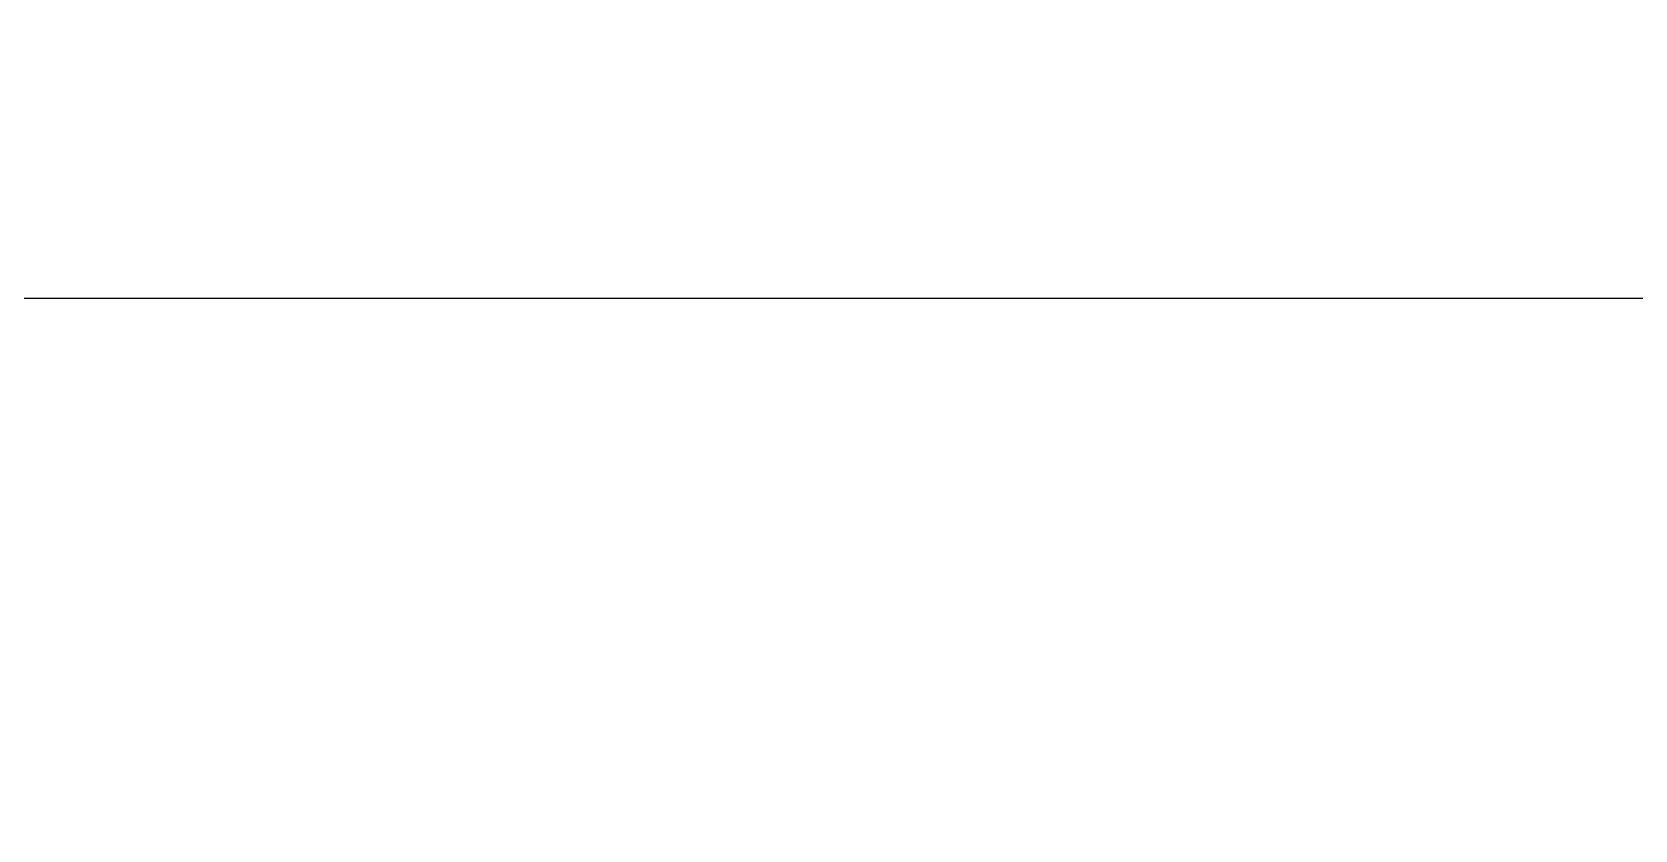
# Model space of a CAD drawing. Header units: millimetres. Extents: x 7782 to 8578, y 1103 to 1809.
# Drawn here: x 7933.3 to 8126.9, y 1554.9 to 1651.2 of the extents above; entities that cross this region are included whole.
import ezdxf
from ezdxf.xclip import XClip

# ---------------------------------------------------------------- set-up
doc = ezdxf.new("R2010")
doc.units = ezdxf.units.MM
doc.header["$LTSCALE"] = 10
doc.header["$MEASUREMENT"] = 0
doc.header["$XCLIPFRAME"] = 2
doc.layers.add('TX-PAPR', color=2, linetype='Continuous', plot=False)
doc.layers.add('TZ-BASE', color=253, linetype='Continuous')

# ---------------------------------------------------------------- blocks, each defined once
blk = doc.blocks.new('JD-DDH5JG73NG')
at = {"layer": 'TZ-BASE'}
for p, q in [((80, -151.83), (122, 175)), ((177.46, -178.02), (222.82, 175)), ((185.71, 92.94, 212), (237.57, 73.68, 212)), ((104.75, 73.54, 188), (114.3, 91.28, 188)), ((132.95, 62.2, 205), (154.11, 91.41, 205)), ((133.6, 73.69, 201), (144.8, 91.95, 201)), ((139.4, 73.87, 204), (151.85, 91.74, 204)), ((107.18, 71.98, 189), (115.84, 89.6, 189)), ((132.48, 66.33, 203), (147.8, 89.38, 203)), ((126.12, 73.06, 197), (135.19, 88.41, 197)), ((126.52, 70.66, 198), (136.17, 87.15, 198)), ((123.85, 72.2, 196), (132.43, 86.73, 196)), ((131.02, 72.33, 200), (139.51, 87.01, 200)), ((214.31, 86.62, 210), (249.16, 72.75, 210)), ((109.44, 70.07, 190), (115.73, 84.31, 190)), ((110.73, 68.16, 191), (118.41, 84.52, 191)), ((121.56, 71.41, 195), (129.25, 84.45, 195)), ((213.04, 84.95, 211), (245.49, 72.44, 211)), ((112.84, 67.79, 192), (119.92, 82.33, 192)), ((134.88, 62.5, 206), (148.57, 81.66, 206)), ((145.44, 73.1, 208), (151.89, 81.99, 208)), ((80, 81.21), (700, 1.54)), ((80.44, 79.9, 188), (82.44, 73.45, 188)), ((83.46, 79.38, 187), (85.23, 73.82, 187)), ((88, 74.25, 186), (85.77, 80.63, 186)), ((113.4, 64.56, 193), (120.99, 79.38, 193)), ((146.45, 72.37, 209), (152.41, 80.62, 209)), ((155.34, 74.94, 213), (158.56, 79.1, 213))]:
    blk.add_line(p, q, dxfattribs=at)

msp = doc.modelspace()

# ---------------------------------------------------------------- linework, layer by layer
at = {"layer": 'TX-PAPR'}
msp.add_lwpolyline([(7781.89, 1103.05), (8577.89, 1103.05), (8577.89, 1619.05), (7781.89, 1619.05)], close=True, dxfattribs=at)

# ---------------------------------------------------------------- block references
at = {"layer": 'TZ-BASE'}
ref = msp.add_blockref('JD-DDH5JG73NG', (7863.9, 1476.23), dxfattribs=at)
XClip(ref).set_block_clipping_path([(-0.0000000003, -75.0000000032), (700.0000000004, 75)])

doc.saveas('drawing.dxf')
